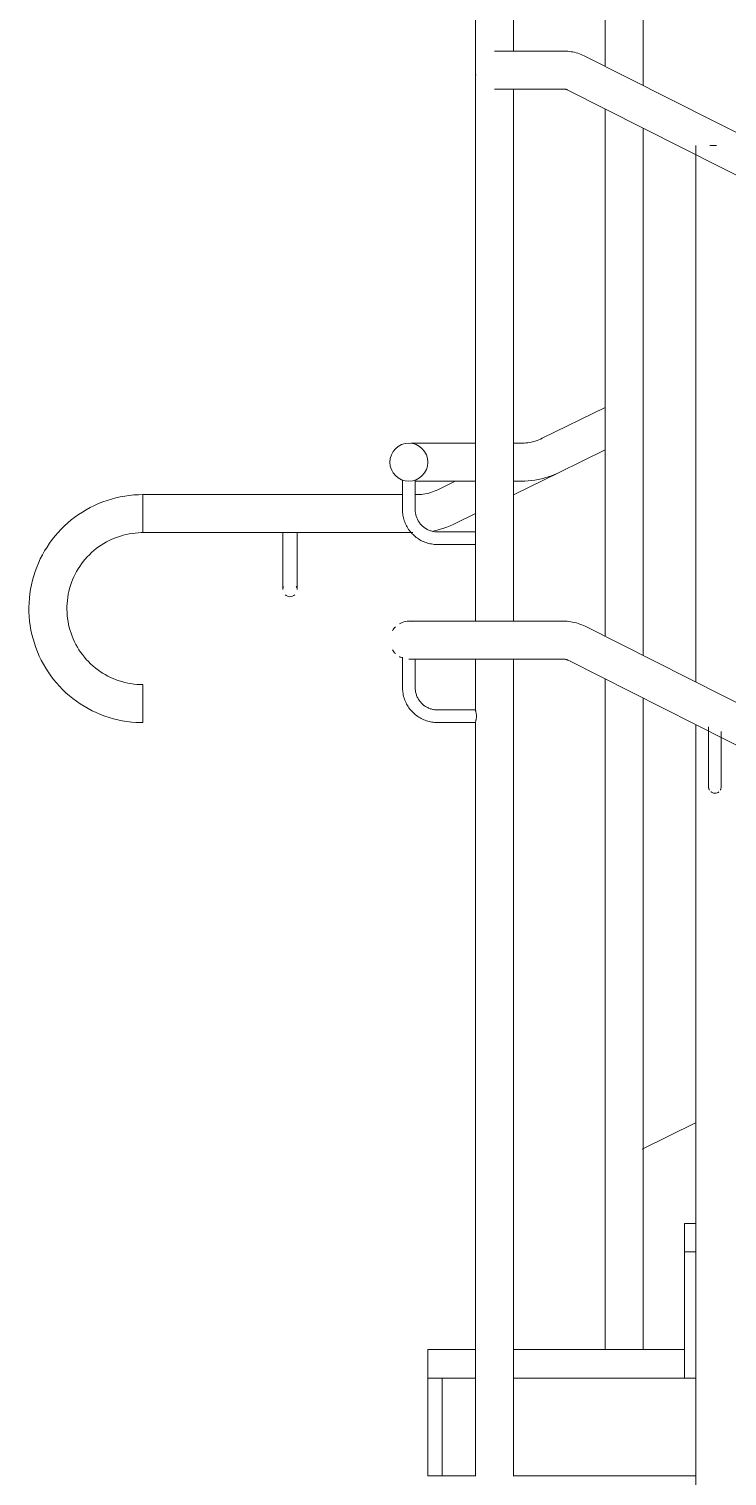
# Model space of a CAD drawing. Header units: millimetres. Extents: x -515342 to 330399, y -224905 to 507333.
# Drawn here: x 224446 to 225181, y 94758 to 96281 of the extents above; entities that cross this region are included whole.
import ezdxf

# ---------------------------------------------------------------- set-up
doc = ezdxf.new("R2010")
doc.units = ezdxf.units.MM
doc.layers.get('0').update_dxf_attribs({"lineweight": 0})
doc.layers.add('Лестницы', color=7, linetype='Continuous', lineweight=0)
doc.layers.add('Ограждение', color=7, linetype='Continuous', lineweight=0)

# ---------------------------------------------------------------- blocks, each defined once
blk = doc.blocks.new('Ограждение - АР_Ограждение_Балясина_D40_900 для 1500-10050447-О_АР_П_Разрез 3-3')
at = {"layer": 'Ограждение'}
for p, q in [((-4792.466545143281, 8436.595654886989), (-4792.466545143281, 8210.725027349717)), ((-4752.466545143281, 8190.500122680967), (-4752.466545143281, 8436.595654886989)), ((-4792.466545143281, 8165.912619377424), (-4792.466545143281, 7610.725289126563)), ((-4752.466545143281, 7590.500377513988), (-4752.466545143281, 8145.697696425278)), ((-4792.466545143281, 7565.912619377422), (-4792.466545143281, 6859.920000000004)), ((-4752.466545143281, 6859.920000000004), (-4752.466545143281, 7545.697696425275))]:
    blk.add_line(p, q, dxfattribs=at)
blk = doc.blocks.new('Ограждение - Для шага 900-10049938-О_АР_П_Разрез 3-3')
at = {"layer": 'Ограждение'}
blk.add_line((-4753.489182818093, 7070.938140073138), (-4697.343334357754, 7098.578533322577), dxfattribs=at)
blk = doc.blocks.new('Ограждение - АР_Ограждение_Балясина_D40_900 для 1500-V135-О_АР_П_Разрез 3-3')
at = {"layer": 'Ограждение'}
for p, q in [((-4928.999999999444, 8389.07259259259), (-4928.999999999444, 8201.666666666668)), ((-4928.999999999446, 8389.072592592589), (-4928.318516525227, 8389.072592592589)), ((-4889.681483473664, 8389.072592592589), (-4888.999999999445, 8389.072592592589)), ((-4888.999999999445, 8226.242969653038), (-4888.999999999445, 8389.07259259259)), ((-5005.66666666612, 7775.371372642323), (-5005.66666666612, 7744.072592592659)), ((-4992.333333332781, 7744.072592592659), (-4992.333333332781, 7775.371372642336)), ((-4928.999999999444, 7720.739259259331), (-4968.999999999444, 7720.739259259331)), ((-4968.999999999444, 7707.405925925996), (-4928.999999999444, 7707.405925925996))]:
    blk.add_line(p, q, dxfattribs=at)
at = {"layer": 'Ограждение', "flags": 128}
for points in [[(-5005.66666666612, 7744.072592592659), (-5005.637337243682, 7742.606317005817), (-5005.54939589721, 7741.142387147126), (-5005.402983314092, 7739.683144992066), (-5005.198333723217, 7738.230925016807), (-5004.935774520289, 7736.788050463509), (-5004.615725744016, 7735.356829623665), (-5004.238699404179, 7733.939552145311), (-5003.805298662471, 7732.538485370073), (-5003.316216867635, 7731.155870705909), (-5002.772236446226, 7729.793920041345), (-5002.174227650848, 7728.454812206912), (-5001.523147168014, 7727.140689489473), (-5000.820036587632, 7725.853654205061), (-5000.066020736606, 7724.595765335561), (-4999.262305879471, 7723.369035234844), (-4998.410177788536, 7722.175426409373), (-4997.510999686983, 7721.016848378652), (-4996.566210067946, 7719.895154620375), (-4995.577320393283, 7718.812139605277), (-4994.545912675509, 7717.769535926348), (-4993.473636946961, 7716.769011527063), (-4992.362208620063, 7715.812167033037), (-4991.213405743038, 7714.900533191329), (-4990.029066155437, 7714.035568421623), (-4988.811084547947, 7713.218656483039), (-4987.561409431316, 7712.451104260404), (-4986.282040019146, 7711.734139673548), (-4984.975023029597, 7711.068909712861), (-4983.642449411005, 7710.456478604364), (-4982.286450996931, 7709.8978261072), (-4980.909197095539, 7709.39384594618), (-4979.512891019285, 7708.945344382057), (-4978.099766560032, 7708.553038921659), (-4976.672084415464, 7708.217557170035), (-4975.232128572448, 7707.93943582642), (-4973.782202653179, 7707.719119825633), (-4972.324626229803, 7707.556961626284), (-4970.861731113677, 7707.453220646892), (-4969.395857624919, 7707.408062850895), (-4968.999999999444, 7707.405925925996)], [(-4968.999999999444, 7720.739259259331), (-4969.933084463801, 7720.757923437242), (-4970.86467619206, 7720.813886112269), (-4971.793284836184, 7720.907057756069), (-4972.717424820444, 7721.037289313895), (-4973.63561771799, 7721.204372443029), (-4974.546394616081, 7721.408039846116), (-4975.448298465941, 7721.647965698741), (-4976.339886413817, 7721.923766170737), (-4977.219732109198, 7722.235000040176), (-4978.086427986656, 7722.581169399265), (-4978.938587517658, 7722.96172045086), (-4979.774847428745, 7723.376044394479), (-4980.593869882463, 7723.823478400182), (-4981.394344617598, 7724.303306669013), (-4982.174991045332, 7724.814761578103), (-4982.934560297899, 7725.357024908696), (-4983.671837226541, 7725.929229155141), (-4984.385642345449, 7726.530458912706), (-4985.074833718693, 7727.15975234204), (-4985.738308787103, 7727.816102707894), (-4986.375006132096, 7728.498459989697), (-4986.983907173758, 7729.205732561362), (-4987.564037800293, 7729.936788937651), (-4988.114469926464, 7730.690459584302), (-4988.634322978297, 7731.465538789069), (-4989.122765301785, 7732.26078659056), (-4989.579015493434, 7733.074930761941), (-4990.002343650232, 7733.906668846203), (-4990.392072537452, 7734.75467023985), (-4990.74757867202, 7735.617578321539), (-4991.06829331994, 7736.494012622425), (-4991.353703406196, 7737.382571034584), (-4991.603352335539, 7738.281832054106), (-4991.816840722932, 7739.190357055196), (-4991.993827032507, 7740.106692591658), (-4992.13402812392, 7741.029372722103), (-4992.237219705328, 7741.956921355161), (-4992.303236692216, 7742.887854610878), (-4992.331973471471, 7743.820683194638), (-4992.333333332781, 7744.072592592659)]]:
    blk.add_lwpolyline(points, dxfattribs=at)
blk = doc.blocks.new('Ограждение - Ограждение-10040896-О_АР_П_Разрез 3-3')
for name in ['Ограждение - Для шага 900-10049938-О_АР_П_Разрез 3-3', 'Ограждение - АР_Ограждение_Балясина_D40_900 для 1500-10050447-О_АР_П_Разрез 3-3', 'Ограждение - АР_Ограждение_Балясина_D40_900 для 1500-V135-О_АР_П_Разрез 3-3']:
    blk.add_blockref(name, (0, 0))
blk = doc.blocks.new('Тип перил - Перила_Внутренний_-10040910-О_АР_П_Разрез 3-3')
at = {"layer": 'Ограждение'}
for p, q in [((-4792.466545143287, 7851.749728961056), (-4858.55656651611, 7819.213856217071)), ((-4928.923684276264, 7814.072592592596), (-4948.99999999947, 7814.072592592596)), ((-4880.640356290308, 7814.072592592596), (-4888.999999999449, 7814.072592592596)), ((-4840.889534696749, 7783.326867116651), (-4792.466545143287, 7807.165325529413)), ((-4948.99999999947, 7774.072592592597), (-4928.915808436223, 7774.072592592597)), ((-4888.999999999449, 7774.072592592597), (-4880.640356290308, 7774.072592592597))]:
    blk.add_line(p, q, dxfattribs=at)
at = {"layer": 'Ограждение', "flags": 128}
for points in [[(-4858.55656651611, 7819.213856217071), (-4860.368102192555, 7818.366622372107), (-4862.21206915105, 7817.592508329406), (-4864.085517437805, 7816.892752506306), (-4865.98544993522, 7816.26847436285), (-4867.90882715658, 7815.720672610896), (-4869.852572108644, 7815.25022361638), (-4871.81357521413, 7814.857879997344), (-4873.788699286383, 7814.544269419886), (-4875.774784548246, 7814.309893594021), (-4877.768653686948, 7814.15512747108), (-4879.767116937231, 7814.080218643838), (-4880.640356290308, 7814.072592592596)], [(-4997.052771915004, 7814.072592592596), (-4996.461770903584, 7814.072592592596), (-4995.79484118336, 7814.072592592596), (-4995.053049699609, 7814.072592592596), (-4994.237583160466, 7814.072592592596), (-4993.349746138427, 7814.072592592596), (-4992.390958983352, 7814.072592592596), (-4991.362755550134, 7814.072592592596), (-4990.266780744949, 7814.072592592596), (-4989.104787893683, 7814.072592592596), (-4987.878635937012, 7814.072592592596), (-4986.590286456508, 7814.072592592596), (-4985.241800536519, 7814.072592592596), (-4983.835335466821, 7814.072592592596), (-4982.373141291532, 7814.072592592596), (-4980.857557209388, 7814.072592592596), (-4979.291007831647, 7814.072592592596), (-4977.675999303086, 7814.072592592596), (-4976.015115292877, 7814.072592592596), (-4974.311012861111, 7814.072592592596), (-4972.566418208159, 7814.072592592596), (-4970.78412231331, 7814.072592592596), (-4968.966976469783, 7814.072592592596), (-4967.117887723302, 7814.072592592596), (-4965.239814221402, 7814.072592592596), (-4963.335760481067, 7814.072592592596), (-4961.408772582082, 7814.072592592596), (-4959.461933294037, 7814.072592592596), (-4957.498357144477, 7814.072592592596), (-4955.521185436382, 7814.072592592596), (-4953.533581222684, 7814.072592592596), (-4951.538724246154, 7814.072592592596), (-4949.539805852384, 7814.072592592596), (-4948.99999999947, 7814.072592592596)], [(-4948.99999999947, 7774.072592592597), (-4950.999466708805, 7774.072592592597), (-4952.995734697927, 7774.072592592597), (-4954.985610363914, 7774.072592592597), (-4956.965910330181, 7774.072592592597), (-4958.933466539223, 7774.072592592597), (-4960.885131320821, 7774.072592592597), (-4962.817782427677, 7774.072592592597), (-4964.728328030277, 7774.072592592597), (-4966.613711663224, 7774.072592592597), (-4968.470917114894, 7774.072592592597), (-4970.296973252767, 7774.072592592597), (-4972.08895877654, 7774.072592592597), (-4973.844006891655, 7774.072592592597), (-4975.559309895511, 7774.072592592597), (-4977.232123669221, 7774.072592592597), (-4978.859772067585, 7774.072592592597), (-4980.439651200387, 7774.072592592597), (-4981.969233598042, 7774.072592592597), (-4983.446072254992, 7774.072592592597), (-4984.86780454444, 7774.072592592597), (-4986.232155998008, 7774.072592592597), (-4987.536943944417, 7774.072592592597), (-4988.78008100128, 7774.072592592597), (-4989.959578414512, 7774.072592592597), (-4991.073549239855, 7774.072592592597), (-4992.12021136163, 7774.072592592597)], [(-4880.640356290308, 7774.072592592597), (-4877.041316213513, 7774.144582993106), (-4873.448033833088, 7774.360439025358), (-4869.866257634311, 7774.719815365747), (-4866.301717695029, 7775.222137088787), (-4862.760116518757, 7775.866600586883), (-4859.247119911867, 7776.652174855914), (-4855.768347919547, 7777.577603144628), (-4852.329365834861, 7778.641404965174), (-4848.935675295557, 7779.841878461582), (-4845.592705482533, 7781.177103132333), (-4842.305804434376, 7782.644942902798), (-4840.889534696749, 7783.326867116651)]]:
    blk.add_lwpolyline(points, dxfattribs=at)
at = {"layer": 'Ограждение'}
for start, end in [(0, 180), (180, 0)]:
    blk.add_arc((-4998.999999999458, 7794.072592592593), 20, start, end, dxfattribs=at)
blk = doc.blocks.new('Ограждение - АР_Ограждение_Балясина_D40_900 для 1500-10050459-О_АР_П_Разрез 3-3')
at = {"layer": 'Ограждение'}
for p, q in [((-4696.84449999949, 7562.376603845382), (-4696.84449999949, 8127.298239304541)), ((-4676.844499999486, 8127.298239304535), (-4682.020880901537, 8127.298239304535)), ((-4675.234201879173, 8127.298239304535), (-4676.844499999486, 8127.298239304535)), ((-4696.84449999949, 6588.194444444444), (-4696.84449999949, 7517.587812499707)), ((-4683.511166666151, 7482.29823930461), (-4683.511166666151, 7515.482946469648)), ((-4670.177833332812, 7510.674624977778), (-4670.177833332812, 7482.29823930461))]:
    blk.add_line(p, q, dxfattribs=at)
at = {"layer": 'Ограждение', "flags": 128}
for points in [[(-4683.511166666151, 7452.298239304609), (-4683.511166666151, 7452.322236104783), (-4683.511166666151, 7452.39418811553), (-4683.511166666151, 7452.513980228993), (-4683.511166666151, 7452.681420803341), (-4683.511166666151, 7452.896241969373), (-4683.511166666151, 7453.15810005905), (-4683.511166666151, 7453.466576155288), (-4683.511166666151, 7453.82117676214), (-4683.511166666151, 7454.221334594273), (-4683.511166666151, 7454.666409484525), (-4683.511166666151, 7455.155689408011), (-4683.511166666151, 7455.688391621234), (-4683.511166666151, 7456.263663914278), (-4683.511166666151, 7456.880585974209), (-4683.511166666151, 7457.538170857323), (-4683.511166666151, 7458.235366568083), (-4683.511166666151, 7458.971057742086), (-4683.511166666151, 7459.744067430385), (-4683.511166666151, 7460.553158982381), (-4683.511166666151, 7461.397038024198), (-4683.511166666151, 7462.274354529371), (-4683.511166666151, 7463.183704978655), (-4683.511166666151, 7464.123634605306), (-4683.511166666151, 7465.092639722438), (-4683.511166666151, 7466.089170128568), (-4683.511166666151, 7467.111631587627), (-4683.511166666151, 7468.158388379398), (-4683.511166666151, 7469.22776591631), (-4683.511166666151, 7470.318053422421), (-4683.511166666151, 7471.427506670313), (-4683.511166666151, 7472.554350771448), (-4683.511166666151, 7473.696783015652), (-4683.511166666151, 7474.852975755036), (-4683.511166666151, 7476.021079327868), (-4683.511166666151, 7477.199225017604), (-4683.511166666151, 7478.385528042465), (-4683.511166666151, 7479.578090570684), (-4683.511166666151, 7480.775004756604), (-4683.511166666151, 7481.974355792864), (-4683.511166666151, 7482.29823930461)], [(-4670.177833332812, 7482.29823930461), (-4670.177833332812, 7481.098559279008), (-4670.177833332812, 7479.900798485533), (-4670.177833332812, 7478.706873085942), (-4670.177833332812, 7477.518693106183), (-4670.177833332812, 7476.33815938076), (-4670.177833332812, 7475.1671605118), (-4670.177833332812, 7474.007569847688), (-4670.177833332812, 7472.86124248613), (-4670.177833332812, 7471.730012306359), (-4670.177833332812, 7470.615689035352), (-4670.177833332812, 7469.52005535263), (-4670.177833332812, 7468.444864038369), (-4670.177833332812, 7467.391835169299), (-4670.177833332812, 7466.362653366987), (-4670.177833332812, 7465.358965102763), (-4670.177833332812, 7464.382376063738), (-4670.177833332812, 7463.434448584058), (-4670.177833332812, 7462.516699145463), (-4670.177833332812, 7461.630595951295), (-4670.177833332812, 7460.777556577626), (-4670.177833332812, 7459.958945705483), (-4670.177833332812, 7459.176072937643), (-4670.177833332812, 7458.430190703519), (-4670.177833332812, 7457.72249225558), (-4670.177833332812, 7457.054109760375), (-4670.177833332812, 7456.426112487312), (-4670.177833332812, 7455.839505098063), (-4670.177833332812, 7455.295226039316), (-4670.177833332812, 7454.794146041459), (-4670.177833332812, 7454.337066725595), (-4670.177833332812, 7453.924719321125), (-4670.177833332812, 7453.557763495934), (-4670.177833332812, 7453.236786301061), (-4670.177833332812, 7452.962301231551), (-4670.177833332812, 7452.734747404957), (-4670.177833332812, 7452.554488858859), (-4670.177833332812, 7452.421813968481), (-4670.177833332812, 7452.336934985346), (-4670.177833332812, 7452.299987697708)]]:
    blk.add_lwpolyline(points, dxfattribs=at)
at = {"layer": 'Ограждение'}
for points, knots in [([(-4683.408423077196, 7453.46415451348), (-4683.450553989318, 7453.225964354619), (-4683.505811817259, 7452.746783488104), (-4683.513933517074, 7452.00062816548), (-4683.445517926715, 7451.271533616545), (-4683.24517586381, 7450.333797460805), (-4682.938434404475, 7449.545423175873), (-4682.65835076983, 7449.036073123096), (-4682.609948082025, 7448.95248624838)], [0.4444444444444444, 0.4444444444444444, 0.4444444444444444, 0.4444444444444444, 0.4791666666666666, 0.5138888888888888, 0.548611111111111, 0.5833333333333333, 0.6527777777777777, 0.6666666666666667, 0.6666666666666667, 0.6666666666666667, 0.6666666666666667]), ([(-4671.076201269152, 7448.955908650388), (-4670.883115849017, 7449.290298002572), (-4670.556816758394, 7449.997256716984), (-4670.282257097045, 7450.988978531801), (-4670.183036551778, 7451.851608925805), (-4670.175168945157, 7452.597783640876), (-4670.220926613259, 7453.083784703474), (-4670.257413290792, 7453.322452761577)], [0.3333333333333333, 0.3333333333333333, 0.3333333333333333, 0.3333333333333333, 0.3888888888888888, 0.4444444444444444, 0.4791666666666666, 0.5138888888888888, 0.548611111111111, 0.548611111111111, 0.548611111111111, 0.548611111111111]), ([(-4681.137612642588, 7447.198202017382), (-4681.063866093779, 7447.136125692621), (-4680.612281421269, 7446.772682643029), (-4679.263103874017, 7445.952954913823), (-4677.85768169675, 7445.644360315307), (-4676.844499999486, 7445.631572637942)], [0.7777777777777779, 0.7777777777777779, 0.7777777777777779, 0.7777777777777779, 0.7916666666666667, 0.8611111111111112, 1, 1, 1, 1])]:
    blk.add_open_spline(points, degree=3, knots=knots, dxfattribs=at)
blk.add_open_spline([(-4676.844499999486, 7445.631572637942), (-4676.033954641674, 7445.641802779833), (-4674.515964273313, 7445.905616335735), (-4673.145489707549, 7446.69827528207), (-4672.554563350956, 7447.195211968204)], degree=3, dxfattribs=at)
blk = doc.blocks.new('Ограждение - АР_Ограждение_Балясина_D40_900 для 1500-V139-О_АР_П_Разрез 3-3')
at = {"layer": 'Ограждение'}
for p, q in [((-4928.999999999448, 7626.546139011715), (-4928.999999999448, 8201.66666666667)), ((-4928.318516525231, 8201.666666666662), (-4928.999999999449, 8201.666666666662)), ((-4888.999999999449, 8187.051118644662), (-4888.999999999449, 7626.66666666667)), ((-5005.666666666123, 7556.666666666742), (-5005.666666666123, 7588.685420092151)), ((-4992.333333332785, 7586.907125268482), (-4992.333333332785, 7556.666666666742)), ((-4928.999999999448, 7533.333333333409), (-4928.999999999448, 7586.666666666671)), ((-4888.999999999449, 7586.666666666671), (-4888.999999999449, 6726.666666666671)), ((-4968.999999999448, 7533.333333333409), (-4928.999999999448, 7533.333333333409)), ((-4928.999999999448, 7520.000000000075), (-4968.999999999448, 7520.000000000075)), ((-4928.999999999448, 6726.666666666671), (-4928.999999999448, 7520.000000000075))]:
    blk.add_line(p, q, dxfattribs=at)
at = {"layer": 'Ограждение', "flags": 128}
for points in [[(-4968.999999999448, 7520.000000000075), (-4970.466275586294, 7520.029329422504), (-4971.930205444984, 7520.11727076898), (-4973.389447600044, 7520.263683352099), (-4974.841667575303, 7520.468332942969), (-4976.284542128602, 7520.730892145898), (-4977.71576296845, 7521.05094092217), (-4979.133040446795, 7521.427967262011), (-4980.534107222043, 7521.86136800372), (-4981.916721886206, 7522.35044979855), (-4983.27867255077, 7522.894430219969), (-4984.617780385203, 7523.492439015343), (-4985.931903102638, 7524.143519498168), (-4987.21893838705, 7524.846630078559), (-4988.47682725655, 7525.60064592958), (-4989.703557357271, 7526.40436078672), (-4990.897166182737, 7527.25648887765), (-4992.055744213463, 7528.155666979207), (-4993.177437971736, 7529.10045659824), (-4994.260452986838, 7530.089346272908), (-4995.303056665758, 7531.120753990677), (-4996.303581065043, 7532.193029719226), (-4997.260425559078, 7533.304458046127), (-4998.172059400781, 7534.453260923145), (-4999.037024170488, 7535.637600510753), (-4999.853936109067, 7536.855582118244), (-5000.621488331712, 7538.105257234874), (-5001.338452918562, 7539.384626647036), (-5002.003682879258, 7540.691643636598), (-5002.616113987742, 7542.024217255182), (-5003.174766484919, 7543.380215669264), (-5003.678746645931, 7544.757469570656), (-5004.12724821005, 7546.153775646905), (-5004.519553670451, 7547.566900106154), (-5004.85503542208, 7548.994582250722), (-5005.133156765691, 7550.434538093733), (-5005.353472766473, 7551.884464013008), (-5005.515630965831, 7553.342040436384), (-5005.619371945222, 7554.80493555251), (-5005.664529741215, 7556.270809041272), (-5005.666666666123, 7556.666666666742)], [(-4992.333333332785, 7556.666666666742), (-4992.314669154874, 7555.733582202385), (-4992.258706479842, 7554.80199047413), (-4992.165534836042, 7553.873381829997), (-4992.035303278212, 7552.949241845742), (-4991.868220149077, 7552.031048948187), (-4991.664552745994, 7551.12027205011), (-4991.424626893365, 7550.218368200246), (-4991.148826421379, 7549.326780252365), (-4990.83759255193, 7548.446934556992), (-4990.491423192845, 7547.580238679539), (-4990.11087214125, 7546.728079148537), (-4989.696548197631, 7545.89181923744), (-4989.249114191924, 7545.072796783723), (-4988.769285923089, 7544.272322048584), (-4988.257831014003, 7543.491675620859), (-4987.715567683418, 7542.732106368288), (-4987.143363436974, 7541.994829439644), (-4986.542133679404, 7541.281024320741), (-4985.912840250066, 7540.591832947497), (-4985.256489884217, 7539.928357879084), (-4984.574132602409, 7539.291660534086), (-4983.866860030748, 7538.682759492433), (-4983.135803654464, 7538.102628865893), (-4982.382133007809, 7537.552196739717), (-4981.607053803037, 7537.032343687893), (-4980.81180600155, 7536.543901364401), (-4979.99766183017, 7536.087651172761), (-4979.165923745913, 7535.664323015955), (-4978.317922352265, 7535.274594128735), (-4977.455014270572, 7534.919087994171), (-4976.578579969686, 7534.598373346251), (-4975.690021557522, 7534.312963259991), (-4974.79076053801, 7534.063314330651), (-4973.882235536919, 7533.849825943249), (-4972.965900000457, 7533.672839633678), (-4972.043219870003, 7533.532638542266), (-4971.115671236949, 7533.429446960862), (-4970.184737981236, 7533.363429973979), (-4969.251909397472, 7533.334693194711), (-4968.999999999448, 7533.333333333409)]]:
    blk.add_lwpolyline(points, dxfattribs=at)
at = {"layer": 'Ограждение'}
blk.add_open_spline([(-4928.999999999449, 7520.00000000007), (-4928.999999999449, 7520.010230141961), (-4928.904651090126, 7520.274043697862), (-4928.603579183517, 7521.264867380783), (-4928.336108306703, 7522.359347966011), (-4928.144279939169, 7523.305246007493), (-4927.987434556616, 7524.365684079111), (-4927.89299994447, 7525.357405893928), (-4927.858027503697, 7526.220036287932), (-4927.855237093575, 7526.966211003003), (-4927.879487170387, 7527.6952125969), (-4927.948946893736, 7528.632554936528), (-4928.098898412581, 7529.790624784776), (-4928.335454362316, 7530.986499876729), (-4928.586837469344, 7531.989536340994), (-4928.887292314319, 7533.011643574259), (-4928.999999999449, 7533.320306565073), (-4928.999999999449, 7533.333333333403)], degree=3, knots=[0, 0, 0, 0, 0.1111111111111111, 0.2222222222222222, 0.2777777777777778, 0.3333333333333333, 0.3888888888888888, 0.4444444444444444, 0.4791666666666666, 0.5138888888888888, 0.548611111111111, 0.5833333333333333, 0.6527777777777777, 0.7222222222222222, 0.7916666666666667, 0.8611111111111112, 1, 1, 1, 1], dxfattribs=at)
blk = doc.blocks.new('Ограждение - Ограждение-10041264-О_АР_П_Разрез 3-3')
for name in ['Ограждение - АР_Ограждение_Балясина_D40_900 для 1500-V139-О_АР_П_Разрез 3-3', 'Ограждение - АР_Ограждение_Балясина_D40_900 для 1500-10050459-О_АР_П_Разрез 3-3']:
    blk.add_blockref(name, (0, 0))
blk = doc.blocks.new('Тип верхнего поручня - Верхний поручень_Внутренний_-10041267-О_АР_П_Разрез 3-3')
at = {"layer": 'Ограждение'}
for p, q in [((-4834.724996238881, 8226.666666666672), (-4863.999999999471, 8226.666666666672)), ((-1754.261067449117, 6675.303266548714), (-4814.427932549823, 8221.829201516986)), ((-4863.999999999471, 8186.666666666672), (-4834.724996238881, 8186.666666666672)), ((-4832.469766940092, 8186.129170538933), (-1772.302901839378, 6639.603235570657))]:
    blk.add_line(p, q, dxfattribs=at)
at = {"layer": 'Ограждение', "flags": 128}
for points in [[(-4863.999999999471, 8226.666666666672), (-4865.799520037873, 8226.666666666672), (-4867.596161228082, 8226.666666666672), (-4869.387049327474, 8226.666666666672), (-4871.169319297115, 8226.666666666672), (-4872.940119885247, 8226.666666666672), (-4874.696618188696, 8226.666666666672), (-4876.436004184856, 8226.666666666672), (-4878.155495227199, 8226.666666666672), (-4879.852340496843, 8226.666666666672), (-4881.523825403358, 8226.666666666672), (-4883.167275927437, 8226.666666666672), (-4884.780062898832, 8226.666666666672), (-4886.35960620244, 8226.666666666672), (-4887.903378905911, 8226.666666666672), (-4889.408911302246, 8226.666666666672), (-4890.873794860781, 8226.666666666672), (-4892.2956860803, 8226.666666666672), (-4893.672310238191, 8226.666666666672), (-4895.001465029445, 8226.666666666672), (-4896.281024089948, 8226.666666666672), (-4897.508940398166, 8226.666666666672), (-4898.683249549925, 8226.666666666672), (-4899.802072901108, 8226.666666666672), (-4900.863620573014, 8226.666666666672), (-4901.866194315823, 8226.666666666672), (-4902.808190225423, 8226.666666666672), (-4903.688101309293, 8226.666666666672), (-4904.50451989742, 8226.666666666672), (-4905.256139894198, 8226.666666666672), (-4905.941758867992, 8226.666666666672), (-4906.560279974699, 8226.666666666672), (-4907.110713712488, 8226.666666666672), (-4907.592179504795, 8226.666666666672), (-4908.003907109053, 8226.666666666672), (-4908.345237848954, 8226.666666666672), (-4908.615625668095, 8226.666666666672), (-4908.814638003664, 8226.666666666672), (-4908.941956478378, 8226.666666666672), (-4908.997377409824, 8226.666666666672), (-4908.99999999947, 8226.666666666672)], [(-4814.427932549823, 8221.829201516986), (-4816.05024106378, 8222.60874183575), (-4817.702425202279, 8223.32278356809), (-4819.381841823159, 8223.970184399543), (-4821.085804218063, 8224.549908626897), (-4822.811586410668, 8225.061028815056), (-4824.556427517603, 8225.502727280747), (-4826.317536165305, 8225.874297400647), (-4828.092094955638, 8226.175144741832), (-4829.877264973084, 8226.404788012733), (-4831.670190326422, 8226.562859833102), (-4833.468002717563, 8226.649107321746), (-4834.724996238881, 8226.666666666672)], [(-4908.99999999947, 8186.666666666672), (-4908.96400479922, 8186.666666666672), (-4908.85607678308, 8186.666666666672), (-4908.676388612892, 8186.666666666672), (-4908.42522775137, 8186.666666666672), (-4908.102996002322, 8186.666666666672), (-4907.710208867808, 8186.666666666672), (-4907.247494723452, 8186.666666666672), (-4906.715593813176, 8186.666666666672), (-4906.115357064975, 8186.666666666672), (-4905.447744729604, 8186.666666666672), (-4904.713824844372, 8186.666666666672), (-4903.914771524534, 8186.666666666672), (-4903.051863084967, 8186.666666666672), (-4902.126479995068, 8186.666666666672), (-4901.140102670399, 8186.666666666672), (-4900.094309104255, 8186.666666666672), (-4898.990772343263, 8186.666666666672), (-4897.831257810804, 8186.666666666672), (-4896.617620482808, 8186.666666666672), (-4895.351801920095, 8186.666666666672), (-4894.035827162325, 8186.666666666672), (-4892.671801488407, 8186.666666666672), (-4891.261907048429, 8186.666666666672), (-4889.80839937273, 8186.666666666672), (-4888.313603763537, 8186.666666666672), (-4886.77991157495, 8186.666666666672), (-4885.209776387289, 8186.666666666672), (-4883.605710081928, 8186.666666666672), (-4881.970278822757, 8186.666666666672), (-4880.306098950915, 8186.666666666672), (-4878.615832799213, 8186.666666666672), (-4876.902184432911, 8186.666666666672), (-4875.167895323824, 8186.666666666672), (-4873.415739964581, 8186.666666666672), (-4871.648521429981, 8186.666666666672), (-4869.869066892681, 8186.666666666672), (-4868.080223100364, 8186.666666666672), (-4866.284851821487, 8186.666666666672), (-4864.485825267094, 8186.666666666672), (-4863.999999999471, 8186.666666666672)], [(-4834.724996238881, 8186.666666666672), (-4834.525049567939, 8186.662667199976), (-4834.325422769034, 8186.650675198185), (-4834.126435202439, 8186.630709845945), (-4833.928405205805, 8186.602803083547), (-4833.731649584895, 8186.566999555881), (-4833.536483106737, 8186.523356540934), (-4833.34321799605, 8186.471943858228), (-4833.152163435793, 8186.412843757087), (-4832.963625072498, 8186.346150785065), (-4832.777904527336, 8186.271971636689), (-4832.59529891355, 8186.190424982774), (-4832.469766940092, 8186.129170538933)]]:
    blk.add_lwpolyline(points, dxfattribs=at)
blk = doc.blocks.new('Тип перил - Перила_Внутренний_-10041277-О_АР_П_Разрез 3-3')
at = {"layer": 'Ограждение'}
for p, q in [((-4835.916662487693, 7626.66666666667), (-4948.999999999468, 7626.66666666667)), ((-1755.324630499078, 6075.840762676456), (-4813.364369499863, 7621.291705389235)), ((-4948.999999999468, 7586.666666666671), (-4835.916662487693, 7586.666666666671)), ((-4831.406203890124, 7585.591674411183), (-1773.366464889347, 6040.140731698402))]:
    blk.add_line(p, q, dxfattribs=at)
at = {"layer": 'Ограждение', "flags": 128}
for points in [[(-4948.999999999468, 7626.66666666667), (-4950.999466708804, 7626.66666666667), (-4952.995734697926, 7626.66666666667), (-4954.985610363913, 7626.66666666667), (-4956.96591033018, 7626.66666666667), (-4958.933466539222, 7626.66666666667), (-4960.88513132082, 7626.66666666667), (-4962.817782427676, 7626.66666666667), (-4964.728328030276, 7626.66666666667), (-4966.613711663223, 7626.66666666667), (-4968.470917114893, 7626.66666666667), (-4970.296973252765, 7626.66666666667), (-4972.088958776539, 7626.66666666667), (-4973.844006891654, 7626.66666666667), (-4975.559309895511, 7626.66666666667), (-4977.23212366922, 7626.66666666667), (-4978.859772067584, 7626.66666666667), (-4980.439651200386, 7626.66666666667), (-4981.96923359804, 7626.66666666667), (-4983.446072254991, 7626.66666666667), (-4984.867804544439, 7626.66666666667), (-4986.232155998007, 7626.66666666667), (-4987.536943944416, 7626.66666666667), (-4988.780081001279, 7626.66666666667), (-4989.959578414511, 7626.66666666667), (-4991.073549239854, 7626.66666666667), (-4992.120211361629, 7626.66666666667), (-4993.097890343709, 7626.66666666667), (-4994.005022108295, 7626.66666666667), (-4994.84015543805, 7626.66666666667), (-4995.601954297828, 7626.66666666667), (-4996.28919997195, 7626.66666666667), (-4996.900793013931, 7626.66666666667), (-4997.435755005381, 7626.66666666667), (-4997.893230121235, 7626.66666666667), (-4998.272486498883, 7626.66666666667), (-4998.572917409051, 7626.66666666667), (-4998.794042226353, 7626.66666666667), (-4998.935507198246, 7626.66666666667), (-4998.99708601096, 7626.66666666667), (-4998.999999999467, 7626.66666666667)], [(-4813.364369499863, 7621.291705389235), (-4815.166934515369, 7622.157861298975), (-4817.002694669251, 7622.951241001572), (-4818.868713136894, 7623.67057525875), (-4820.762004686788, 7624.314713289144), (-4822.679540456345, 7624.882624609319), (-4824.618252797382, 7625.373400682303), (-4826.575040183732, 7625.786256371081), (-4828.546772172988, 7626.120531194621), (-4830.530294414583, 7626.375690384512), (-4832.522433696072, 7626.551325740477), (-4834.520003019563, 7626.647156283419), (-4835.916662487693, 7626.66666666667)], [(-4998.999999999467, 7586.666666666671), (-4998.960005332518, 7586.666666666671), (-4998.840085314598, 7586.666666666671), (-4998.64043179216, 7586.666666666671), (-4998.36136416825, 7586.666666666671), (-4998.003328891527, 7586.666666666671), (-4997.566898742066, 7586.666666666671), (-4997.052771915003, 7586.666666666671), (-4996.461770903582, 7586.666666666671), (-4995.794841183368, 7586.666666666671), (-4995.053049699608, 7586.666666666671), (-4994.237583160465, 7586.666666666671), (-4993.349746138434, 7586.666666666671), (-4992.390958983351, 7586.666666666671), (-4991.362755550133, 7586.666666666671), (-4990.266780744948, 7586.666666666671), (-4989.104787893682, 7586.666666666671), (-4987.878635937011, 7586.666666666671), (-4986.590286456507, 7586.666666666671), (-4985.241800536518, 7586.666666666671), (-4983.83533546682, 7586.666666666671), (-4982.37314129153, 7586.666666666671), (-4980.857557209396, 7586.666666666671), (-4979.291007831646, 7586.666666666671), (-4977.675999303084, 7586.666666666671), (-4976.015115292876, 7586.666666666671), (-4974.311012861109, 7586.666666666671), (-4972.566418208157, 7586.666666666671), (-4970.784122313308, 7586.666666666671), (-4968.966976469782, 7586.666666666671), (-4967.117887723301, 7586.666666666671), (-4965.239814221401, 7586.666666666671), (-4963.335760481066, 7586.666666666671), (-4961.408772582081, 7586.666666666671), (-4959.461933294036, 7586.666666666671), (-4957.498357144476, 7586.666666666671), (-4955.521185436381, 7586.666666666671), (-4953.533581222683, 7586.666666666671), (-4951.538724246153, 7586.666666666671), (-4949.539805852383, 7586.666666666671), (-4948.999999999468, 7586.666666666671)], [(-4835.916662487693, 7586.666666666671), (-4835.516769145826, 7586.658667733277), (-4835.117515548007, 7586.634683729695), (-4834.719540414801, 7586.594753025206), (-4834.323480421558, 7586.538939500429), (-4833.929969179746, 7586.467332445079), (-4833.539636223423, 7586.380046415185), (-4833.153106002048, 7586.277221049777), (-4832.770996881533, 7586.159020847495), (-4832.393920154936, 7586.025634903447), (-4832.02247906461, 7585.8772766067), (-4831.65726783703, 7585.714183298869), (-4831.406203890132, 7585.591674411183)]]:
    blk.add_lwpolyline(points, dxfattribs=at)
at = {"layer": 'Ограждение'}
for radius, start, end in [(20.00000000000006, 135.0000000000007, 149.9999999999991), (19.99999999999928, 81.01649222473884, 120.0000000000012), (20.0000000000008, 210.0000000000011, 224.9999999999996), (20.00000000000089, 239.9999999999997, 251.7108916071414)]:
    blk.add_arc((-4998.999999999459, 7606.666666666667), radius, start, end, dxfattribs=at)
blk = doc.blocks.new('Ограждение - АР_Ограждение_Ограничение_Дуга D40_расстояние между поручнями 200-V120-О_АР_П_Разрез 3-3')
at = {"layer": 'Ограждение'}
for p, q in [((-5114.97003971814, 1026.4), (-5114.97003971814, 986.4000000000001)), ((-5114.97003971814, 826.4000000000018), (-5114.97003971814, 786.4000000000018))]:
    blk.add_line(p, q, dxfattribs=at)
at = {"layer": 'Ограждение', "flags": 128}
for points in [[(-5114.97003971815, 1026.399999999991), (-5119.768759820538, 1026.304012799312), (-5124.559802994447, 1026.016204756308), (-5129.335504592815, 1025.537036302459), (-5134.088224511852, 1024.867274005067), (-5138.810359413559, 1024.00798934094), (-5143.494354889409, 1022.96055698224), (-5148.132717545846, 1021.726652597284), (-5152.718026992085, 1020.308250169886), (-5157.242947711165, 1018.707618841345), (-5161.700240795182, 1016.927319280339), (-5166.08277552607, 1014.970199586391), (-5170.383540783132, 1012.839390733508), (-5174.595656259401, 1010.538301561312), (-5178.712383468653, 1008.070613321604), (-5182.727136525555, 1005.440273789152), (-5186.633492681638, 1002.65149094611), (-5190.425202600367, 999.708726250107), (-5194.096200354727, 996.6166874969003), (-5197.640613131412, 993.3803212888989), (-5201.052770626096, 990.004805121655), (-5204.327214114652, 986.4955391009491), (-5207.458705186027, 982.8581373038234), (-5210.442234122514, 979.0984187972118), (-5213.27302791427, 975.2223983286883), (-5215.946557895093, 971.2362767041734), (-5218.45854698735, 967.1464308679238), (-5220.804976544341, 962.9594037008399), (-5222.982092779328, 958.6818935531961), (-5224.986412770761, 954.3207435287476), (-5226.814730034218, 949.882930537194), (-5228.464119652099, 945.3755541326451), (-5229.931942952848, 940.8058251558288), (-5231.215851732338, 936.1810541982823), (-5232.313792010381, 931.5086399069626), (-5233.224007316762, 926.7960571480236), (-5233.945041501152, 922.0508450485713), (-5234.475741062659, 917.2805949357117), (-5234.815256995218, 912.4929381920224), (-5234.963046145747, 907.6955340469837), (-5234.918872083127, 902.896057323839), (-5234.682805476444, 898.1021861615062), (-5234.255223981915, 893.3215897312124), (-5233.636811638711, 888.561915967432), (-5232.828557774669, 883.8307793328487), (-5231.831755423529, 879.1357486368269), (-5230.647999256436, 874.4843349269139), (-5229.27918303074, 869.8839794728127), (-5227.727496560387, 865.3420418618869), (-5225.995422212734, 860.8657882254146), (-5224.085730937237, 856.4623796143396), (-5222.001477832551, 852.1388605430823), (-5219.745997259045, 847.9021477198688), (-5217.322897504499, 843.7590189814316), (-5214.736055011593, 839.7161024499188), (-5211.989608176495, 835.7798659293552), (-5209.087950728277, 831.9566065584743), (-5206.035724699861, 828.2524407366884), (-5202.837813001783, 824.6732943391328), (-5199.499331610567, 821.22489323654), (-5196.025621384284, 817.9127541350423), (-5192.422239518268, 814.7421757506612), (-5188.694950654834, 811.7182303324506), (-5184.84971766104, 808.8457555480102), (-5180.892692089402, 806.129346744225), (-5176.830204336724, 803.5733495957204), (-5172.668753516784, 801.1818531526809), (-5168.414997063166, 798.9586832992545), (-5164.075740078791, 796.9073966329585), (-5159.657924449156, 795.0312747748748), (-5155.168617736858, 793.3333191197589), (-5150.615001874972, 791.816246034438), (-5146.004361677484, 790.4824825122347), (-5141.344073185169, 789.3341622902651), (-5136.64159186546, 788.3731224359118), (-5131.904440685335, 787.6009004079402), (-5127.140198076141, 787.0187315968568), (-5122.356485809739, 786.6275473485771), (-5117.56095680528, 786.4279734744432), (-5114.97003971815, 786.3999999999938)], [(-5114.97003971815, 826.3999999999934), (-5118.169186453078, 826.4639914671145), (-5121.363215235683, 826.6558634957834), (-5124.547016301262, 826.9753091316841), (-5127.715496247284, 827.4218173299472), (-5130.863586181753, 827.9946737726924), (-5133.98624983232, 828.6929620118307), (-5137.078491603275, 829.5155649351314), (-5140.135364567437, 830.4611665533996), (-5143.15197838015, 831.5282541057605), (-5146.12350710284, 832.7151204797632), (-5149.045196923426, 834.0198669423977), (-5151.912373761465, 835.4404061776543), (-5154.720450745651, 836.9744656257823), (-5157.464935551815, 838.6195911189212), (-5160.141437589748, 840.3731508072223), (-5162.745675027141, 842.2323393692516), (-5165.273481639628, 844.1941824999205), (-5167.720813475868, 846.255541668725), (-5170.083755326988, 848.4131191407187), (-5172.358526990114, 850.6634632522204), (-5174.54148931582, 853.0029739326866), (-5176.629150030068, 855.4279084641096), (-5178.618169321059, 857.9343874685187), (-5180.505365182226, 860.5184011141996), (-5182.287718502785, 863.1758155305429), (-5183.962377897607, 865.9023794213731), (-5185.526664268947, 868.6937308660957), (-5186.978075092275, 871.5454042978567), (-5188.314288419891, 874.4528376474906), (-5189.533166595519, 877.4113796418582), (-5190.632759674107, 880.4162972448936), (-5191.611308541284, 883.4627832294408), (-5192.467247727611, 886.5459638678051), (-5193.199207912968, 889.6609067286835), (-5193.806018117222, 892.8026285679732), (-5194.286707573478, 895.9661033009443), (-5194.640507281159, 899.1462700428478), (-5194.866851236201, 902.3380412053059), (-5194.965377336543, 905.5363106353361), (-5194.935927961474, 908.7359617840978), (-5194.778550223676, 911.9318758923197), (-5194.493495894002, 915.1189401791836), (-5194.081220998527, 918.2920560217009), (-5193.542385089157, 921.4461471114261), (-5192.877850188411, 924.5761675754405), (-5192.088679410338, 927.6771100487116), (-5191.176135259873, 930.744013684779), (-5190.141677612974, 933.7719720920672), (-5188.986961381205, 936.7561411830474), (-5187.713833864202, 939.6917469237669), (-5186.324331794417, 942.5740929712689), (-5184.82067807875, 945.3985681867446), (-5183.205278242376, 948.1606540123707), (-5181.480716580439, 950.855931700046), (-5179.649752023716, 953.4800893804203), (-5177.715313724899, 956.0289289610062), (-5175.680496372626, 958.4983728421938), (-5173.548555240569, 960.8844704405642), (-5171.322900979759, 963.1834045089608), (-5169.007094162233, 965.3914972432926), (-5166.604839584896, 967.5052161662148), (-5164.119980342606, 969.5211797783567), (-5161.556491680074, 971.4361629679836), (-5158.918474632324, 973.2471021705041), (-5156.210149463863, 974.9511002695086), (-5153.435848917242, 976.5454312315366), (-5150.600011281496, 978.0275444671497), (-5147.707173291913, 979.39506891135), (-5144.761962872157, 980.6458168167405), (-5141.769091730622, 981.7777872534874), (-5138.733347822701, 982.7891693103608), (-5135.65958769104, 983.6783449918296), (-5132.552728696153, 984.4438918064818), (-5129.417741149689, 985.084585042713), (-5126.259640362938, 985.5993997280317), (-5123.083478623477, 985.9875122687496), (-5119.89433711254, 986.2483017676057), (-5116.697317776233, 986.3813510170282), (-5114.97003971815, 986.3999999999917)]]:
    blk.add_lwpolyline(points, dxfattribs=at)
blk = doc.blocks.new('Тип перил - АР_Ограждение_Ограничение_Дуга D40_расстояние между поручнями 200-V121-О_АР_П_Разрез 3-3')
at = {"layer": 'Ограждение'}
for p, q in [((-5114.97003971814, 1026.4), (-5114.97003971814, 986.4000000000001)), ((-5114.97003971814, 826.4000000000018), (-5114.97003971814, 786.4000000000018))]:
    blk.add_line(p, q, dxfattribs=at)
at = {"layer": 'Ограждение', "flags": 128}
for points in [[(-5114.97003971815, 1026.399999999991), (-5119.768759820538, 1026.304012799312), (-5124.559802994447, 1026.016204756308), (-5129.335504592815, 1025.537036302459), (-5134.088224511852, 1024.867274005067), (-5138.810359413559, 1024.00798934094), (-5143.494354889409, 1022.96055698224), (-5148.132717545846, 1021.726652597284), (-5152.718026992085, 1020.308250169886), (-5157.242947711165, 1018.707618841345), (-5161.700240795182, 1016.927319280339), (-5166.08277552607, 1014.970199586391), (-5170.383540783132, 1012.839390733508), (-5174.595656259401, 1010.538301561312), (-5178.712383468653, 1008.070613321604), (-5182.727136525555, 1005.440273789152), (-5186.633492681638, 1002.65149094611), (-5190.425202600367, 999.708726250107), (-5194.096200354727, 996.6166874969003), (-5197.640613131412, 993.3803212888989), (-5201.052770626096, 990.004805121655), (-5204.327214114652, 986.4955391009491), (-5207.458705186027, 982.8581373038234), (-5210.442234122514, 979.0984187972118), (-5213.27302791427, 975.2223983286883), (-5215.946557895093, 971.2362767041734), (-5218.45854698735, 967.1464308679238), (-5220.804976544341, 962.9594037008399), (-5222.982092779328, 958.6818935531961), (-5224.986412770761, 954.3207435287476), (-5226.814730034218, 949.882930537194), (-5228.464119652099, 945.3755541326451), (-5229.931942952848, 940.8058251558288), (-5231.215851732338, 936.1810541982823), (-5232.313792010381, 931.5086399069626), (-5233.224007316762, 926.7960571480236), (-5233.945041501152, 922.0508450485713), (-5234.475741062659, 917.2805949357117), (-5234.815256995218, 912.4929381920224), (-5234.963046145747, 907.6955340469837), (-5234.918872083127, 902.896057323839), (-5234.682805476444, 898.1021861615062), (-5234.255223981915, 893.3215897312124), (-5233.636811638711, 888.561915967432), (-5232.828557774669, 883.8307793328487), (-5231.831755423529, 879.1357486368269), (-5230.647999256436, 874.4843349269139), (-5229.27918303074, 869.8839794728127), (-5227.727496560387, 865.3420418618869), (-5225.995422212734, 860.8657882254146), (-5224.085730937237, 856.4623796143396), (-5222.001477832551, 852.1388605430823), (-5219.745997259045, 847.9021477198688), (-5217.322897504499, 843.7590189814316), (-5214.736055011593, 839.7161024499188), (-5211.989608176495, 835.7798659293552), (-5209.087950728277, 831.9566065584743), (-5206.035724699861, 828.2524407366884), (-5202.837813001783, 824.6732943391328), (-5199.499331610567, 821.22489323654), (-5196.025621384284, 817.9127541350423), (-5192.422239518268, 814.7421757506612), (-5188.694950654834, 811.7182303324506), (-5184.84971766104, 808.8457555480102), (-5180.892692089402, 806.129346744225), (-5176.830204336724, 803.5733495957204), (-5172.668753516784, 801.1818531526809), (-5168.414997063166, 798.9586832992545), (-5164.075740078791, 796.9073966329585), (-5159.657924449156, 795.0312747748748), (-5155.168617736858, 793.3333191197589), (-5150.615001874972, 791.816246034438), (-5146.004361677484, 790.4824825122347), (-5141.344073185169, 789.3341622902651), (-5136.64159186546, 788.3731224359118), (-5131.904440685335, 787.6009004079402), (-5127.140198076141, 787.0187315968568), (-5122.356485809739, 786.6275473485771), (-5117.56095680528, 786.4279734744432), (-5114.97003971815, 786.3999999999938)], [(-5114.97003971815, 826.3999999999934), (-5118.169186453078, 826.4639914671145), (-5121.363215235683, 826.6558634957834), (-5124.547016301262, 826.9753091316841), (-5127.715496247284, 827.4218173299472), (-5130.863586181753, 827.9946737726924), (-5133.98624983232, 828.6929620118307), (-5137.078491603275, 829.5155649351314), (-5140.135364567437, 830.4611665533996), (-5143.15197838015, 831.5282541057605), (-5146.12350710284, 832.7151204797632), (-5149.045196923426, 834.0198669423977), (-5151.912373761465, 835.4404061776543), (-5154.720450745651, 836.9744656257823), (-5157.464935551815, 838.6195911189212), (-5160.141437589748, 840.3731508072223), (-5162.745675027141, 842.2323393692516), (-5165.273481639628, 844.1941824999205), (-5167.720813475868, 846.255541668725), (-5170.083755326988, 848.4131191407187), (-5172.358526990114, 850.6634632522204), (-5174.54148931582, 853.0029739326866), (-5176.629150030068, 855.4279084641096), (-5178.618169321059, 857.9343874685187), (-5180.505365182226, 860.5184011141996), (-5182.287718502785, 863.1758155305429), (-5183.962377897607, 865.9023794213731), (-5185.526664268947, 868.6937308660957), (-5186.978075092275, 871.5454042978567), (-5188.314288419891, 874.4528376474906), (-5189.533166595519, 877.4113796418582), (-5190.632759674107, 880.4162972448936), (-5191.611308541284, 883.4627832294408), (-5192.467247727611, 886.5459638678051), (-5193.199207912968, 889.6609067286835), (-5193.806018117222, 892.8026285679732), (-5194.286707573478, 895.9661033009443), (-5194.640507281159, 899.1462700428478), (-5194.866851236201, 902.3380412053059), (-5194.965377336543, 905.5363106353361), (-5194.935927961474, 908.7359617840978), (-5194.778550223676, 911.9318758923197), (-5194.493495894002, 915.1189401791836), (-5194.081220998527, 918.2920560217009), (-5193.542385089157, 921.4461471114261), (-5192.877850188411, 924.5761675754405), (-5192.088679410338, 927.6771100487116), (-5191.176135259873, 930.744013684779), (-5190.141677612974, 933.7719720920672), (-5188.986961381205, 936.7561411830474), (-5187.713833864202, 939.6917469237669), (-5186.324331794417, 942.5740929712689), (-5184.82067807875, 945.3985681867446), (-5183.205278242376, 948.1606540123707), (-5181.480716580439, 950.855931700046), (-5179.649752023716, 953.4800893804203), (-5177.715313724899, 956.0289289610062), (-5175.680496372626, 958.4983728421938), (-5173.548555240569, 960.8844704405642), (-5171.322900979759, 963.1834045089608), (-5169.007094162233, 965.3914972432926), (-5166.604839584896, 967.5052161662148), (-5164.119980342606, 969.5211797783567), (-5161.556491680074, 971.4361629679836), (-5158.918474632324, 973.2471021705041), (-5156.210149463863, 974.9511002695086), (-5153.435848917242, 976.5454312315366), (-5150.600011281496, 978.0275444671497), (-5147.707173291913, 979.39506891135), (-5144.761962872157, 980.6458168167405), (-5141.769091730622, 981.7777872534874), (-5138.733347822701, 982.7891693103608), (-5135.65958769104, 983.6783449918296), (-5132.552728696153, 984.4438918064818), (-5129.417741149689, 985.084585042713), (-5126.259640362938, 985.5993997280317), (-5123.083478623477, 985.9875122687496), (-5119.89433711254, 986.2483017676057), (-5116.697317776233, 986.3813510170282), (-5114.97003971815, 986.3999999999917)]]:
    blk.add_lwpolyline(points, dxfattribs=at)
blk = doc.blocks.new('Тип перил - Перила_Внутренний_-10041454-О_АР_П_Разрез 3-3')
at = {"layer": 'Ограждение'}
for p, q in [((-4950.238443761393, 7774.079207611728), (-4968.556566516113, 7765.061263624478)), ((-4888.999999999451, 7759.64226323504), (-4840.889534696752, 7783.326867116651)), ((-5005.439505508044, 7759.920000000002), (-5278.999999999474, 7759.920000000002)), ((-5278.999999999461, 7739.919999999999), (-5278.999999999461, 7759.919999999999)), ((-4990.64035629032, 7759.920000000002), (-4992.560494490859, 7759.920000000002)), ((-5278.999999999461, 7719.919999999999), (-5278.999999999461, 7739.919999999999)), ((-4950.889534696744, 7729.174274524057), (-4928.852139513377, 7740.023202552851)), ((-5278.999999999474, 7719.920000000003), (-4994.935005545551, 7719.920000000003))]:
    blk.add_line(p, q, dxfattribs=at)
at = {"layer": 'Ограждение', "flags": 128}
for points in [[(-4968.556566516113, 7765.061263624478), (-4970.368102192559, 7764.214029779512), (-4972.212069151053, 7763.439915736816), (-4974.085517437808, 7762.740159913717), (-4975.985449935214, 7762.115881770255), (-4977.908827156582, 7761.568080018302), (-4979.852572108647, 7761.09763102379), (-4981.813575214124, 7760.705287404749), (-4983.788699286386, 7760.391676827292), (-4985.774784548241, 7760.157301001426), (-4987.768653686951, 7760.002534878486), (-4989.767116937233, 7759.927626051248), (-4990.64035629032, 7759.920000000002)], [(-4972.760116518752, 7721.714007994293), (-4969.247119911871, 7722.499582263321), (-4965.76834791954, 7723.42501055203), (-4962.329365834864, 7724.488812372585), (-4958.935675295552, 7725.689285868989), (-4955.592705482528, 7727.024510539743), (-4952.305804434371, 7728.492350310208), (-4950.889534696744, 7729.174274524057)]]:
    blk.add_lwpolyline(points, dxfattribs=at)
blk = doc.blocks.new('Элемент ограждения_Опора Г-образная - АР_Ограждение_Опора_D15 высота60 консоль80-V143-О_АР_П_Разрез 3-3')
at = {"layer": 'Ограждение'}
for p, q in [((-5131.711451429916, 7719.920000000004), (-5131.711451429916, 7674.920000000001)), ((-5131.71145142991, 7719.919999999999), (-5124.21145142991, 7719.919999999999)), ((-5124.21145142991, 7719.919999999999), (-5116.711451429909, 7719.919999999999)), ((-5116.711451429911, 7674.920000000001), (-5116.711451429911, 7719.920000000004))]:
    blk.add_line(p, q, dxfattribs=at)
at = {"layer": 'Ограждение', "flags": 128}
for points in [[(-5131.711451429916, 7674.920000000001), (-5131.711451429916, 7674.3201599872), (-5131.711451429916, 7673.721279590462), (-5131.711451429916, 7673.124316890667), (-5131.711451429916, 7672.530226900789), (-5131.711451429916, 7671.93996003808), (-5131.711451429916, 7671.354460603596), (-5131.711451429916, 7670.774665271542), (-5131.711451429916, 7670.201501590761), (-5131.711451429916, 7669.635886500877), (-5131.711451429916, 7669.078724865371), (-5131.711451429916, 7668.530908024011), (-5131.711451429916, 7667.993312366878), (-5131.711451429916, 7667.466797932348), (-5131.711451429916, 7666.95220703119), (-5131.711451429916, 7666.450362899078), (-5131.711451429916, 7665.962068379567), (-5131.711451429916, 7665.488104639725), (-5131.711451429916, 7665.029229920432), (-5131.711451429916, 7664.586178323343), (-5131.711451429916, 7664.159658636509), (-5131.711451429916, 7663.750353200439), (-5131.711451429916, 7663.35891681652), (-5131.711451429916, 7662.985975699456), (-5131.711451429916, 7662.632126475488), (-5131.711451429916, 7662.297935227885), (-5131.711451429916, 7661.983936591352), (-5131.711451429916, 7661.690632896727), (-5131.711451429916, 7661.418493367356), (-5131.711451429916, 7661.167953368426), (-5131.711451429916, 7660.939413710491), (-5131.711451429916, 7660.733240008259), (-5131.711451429916, 7660.54976209566), (-5131.711451429916, 7660.389273498226), (-5131.711451429916, 7660.252030963471), (-5131.711451429916, 7660.138254050176), (-5131.711451429916, 7660.048124777128), (-5131.711451429916, 7659.981787331938), (-5131.711451429916, 7659.939347840368), (-5131.711451429916, 7659.920874196555)], [(-5116.711451429911, 7659.920000000005), (-5116.711451429911, 7659.931998400089), (-5116.711451429911, 7659.967974405463), (-5116.711451429911, 7660.027870462197), (-5116.711451429911, 7660.111590749367), (-5116.711451429911, 7660.219001332383), (-5116.711451429911, 7660.349930377219), (-5116.711451429911, 7660.504168425342), (-5116.711451429911, 7660.681468728766), (-5116.711451429911, 7660.881547644834), (-5116.711451429911, 7661.104085089958), (-5116.711451429911, 7661.348725051699), (-5116.711451429911, 7661.61507615831), (-5116.711451429911, 7661.902712304837), (-5116.711451429911, 7662.211173334802), (-5116.711451429911, 7662.539965776356), (-5116.711451429911, 7662.888563631739), (-5116.711451429911, 7663.256409218739), (-5116.711451429911, 7663.642914062889), (-5116.711451429911, 7664.047459838889), (-5116.711451429911, 7664.469399359795), (-5116.711451429911, 7664.908057612382), (-5116.711451429911, 7665.362732837021), (-5116.711451429911, 7665.832697650353), (-5116.711451429911, 7666.317200208919), (-5116.711451429911, 7666.815465411983), (-5116.711451429911, 7667.326696141509), (-5116.711451429911, 7667.850074537395), (-5116.711451429911, 7668.384763305849), (-5116.711451429911, 7668.929907058909), (-5116.711451429911, 7669.484633682855), (-5116.711451429911, 7670.048055733422), (-5116.711451429911, 7670.619271855524), (-5116.711451429911, 7671.197368225218), (-5116.711451429911, 7671.781420011633), (-5116.711451429911, 7672.370492856498), (-5116.711451429911, 7672.963644368931), (-5116.711451429911, 7673.559925633038), (-5116.711451429911, 7674.158382726), (-5116.711451429911, 7674.758058244128), (-5116.711451429911, 7674.920000000001)]]:
    blk.add_lwpolyline(points, dxfattribs=at)
at = {"layer": 'Ограждение'}
for radius, start, end in [(7.5, 153.2638182423102, 180), (7.500000000001267, 15.0000000000026, 29.99999999999602), (7.5, 227.0842737378307, 269.9999999999996), (7.500000000000027, 269.9999999999996, 312.9157262621813)]:
    blk.add_arc((-5124.21145142991, 7659.92), radius, start, end, dxfattribs=at)

msp = doc.modelspace()

# ---------------------------------------------------------------- linework, layer by layer
at = {"layer": 'Лестницы'}
for p, q in [((225135.7438064702, 95024.23287718013), (225148.0784751916, 95024.23287718013)), ((225135.7438064702, 94994.23287718013), (225135.7438064702, 95024.23287718013)), ((225135.7438064702, 94994.23287718013), (225135.7438064702, 94861.31287718011)), ((225148.0651918092, 94994.23287718013), (225135.7438064702, 94994.23287718013)), ((225148.0651918092, 94994.23287718013), (225135.7438064702, 94994.23287718013)), ((224865.7438064702, 94891.31287718011), (224915.7659206967, 94891.31287718011)), ((224865.7438064702, 94861.31287718011), (224865.7438064702, 94891.31287718011)), ((224955.6822404061, 94891.31287718011), (225135.7438064702, 94891.31287718011)), ((225135.7438064702, 94861.31287718011), (225135.7438064702, 94891.31287718011)), ((224865.7438064702, 94861.31287718011), (224865.7438064702, 94758.39287718013)), ((224880.7438064702, 94861.31287718011), (224865.7438064702, 94861.31287718011)), ((224915.7609420085, 94861.31287718011), (224865.7438064702, 94861.31287718011)), ((224880.7438064702, 94861.31287718011), (224915.7609420085, 94861.31287718011)), ((224880.7438064702, 94758.39287718013), (224880.7438064702, 94861.31287718011)), ((224880.7438064702, 94758.39287718013), (224880.7438064702, 94861.31287718011)), ((224955.6961010869, 94861.31287718011), (225148.0063375697, 94861.31287718011)), ((225135.7438064702, 94861.31287718011), (224955.6961010869, 94861.31287718011)), ((225135.7438064702, 94861.31287718011), (225148.0063375697, 94861.31287718011)), ((224865.7438064702, 94758.39287718013), (224880.7438064702, 94758.39287718013)), ((224880.7438064702, 94758.39287718013), (224915.743861789, 94758.39287718013)), ((224955.7436524626, 94758.39287718013), (225147.9607667126, 94758.39287718013))]:
    msp.add_line(p, q, dxfattribs=at)

# ---------------------------------------------------------------- block references
at = {"layer": 'Ограждение'}
for name, p in [('Ограждение - Ограждение-10040896-О_АР_П_Разрез 3-3', (229844.7438064696, 88031.39287718013)), ('Тип перил - Перила_Внутренний_-10040910-О_АР_П_Разрез 3-3', (229844.7438064696, 88031.39287718013)), ('Тип верхнего поручня - Верхний поручень_Внутренний_-10041267-О_АР_П_Разрез 3-3', (229844.7438064696, 88031.39287718013)), ('Ограждение - Ограждение-10041264-О_АР_П_Разрез 3-3', (229844.7438064696, 88031.39287718013)), ('Тип перил - Перила_Внутренний_-10041454-О_АР_П_Разрез 3-3', (229844.7438064696, 88031.39287718013)), ('Ограждение - АР_Ограждение_Ограничение_Дуга D40_расстояние между поручнями 200-V120-О_АР_П_Разрез 3-3', (229680.7138461883, 94764.91287718012)), ('Тип перил - АР_Ограждение_Ограничение_Дуга D40_расстояние между поручнями 200-V121-О_АР_П_Разрез 3-3', (229680.7138461883, 94764.91287718012)), ('Элемент ограждения_Опора Г-образная - АР_Ограждение_Опора_D15 высота60 консоль80-V143-О_АР_П_Разрез 3-3', (229844.7438064696, 88031.39287718013)), ('Тип перил - Перила_Внутренний_-10041277-О_АР_П_Разрез 3-3', (229844.7438064696, 88031.39287718013))]:
    msp.add_blockref(name, p, dxfattribs=at)

doc.saveas('drawing.dxf')
